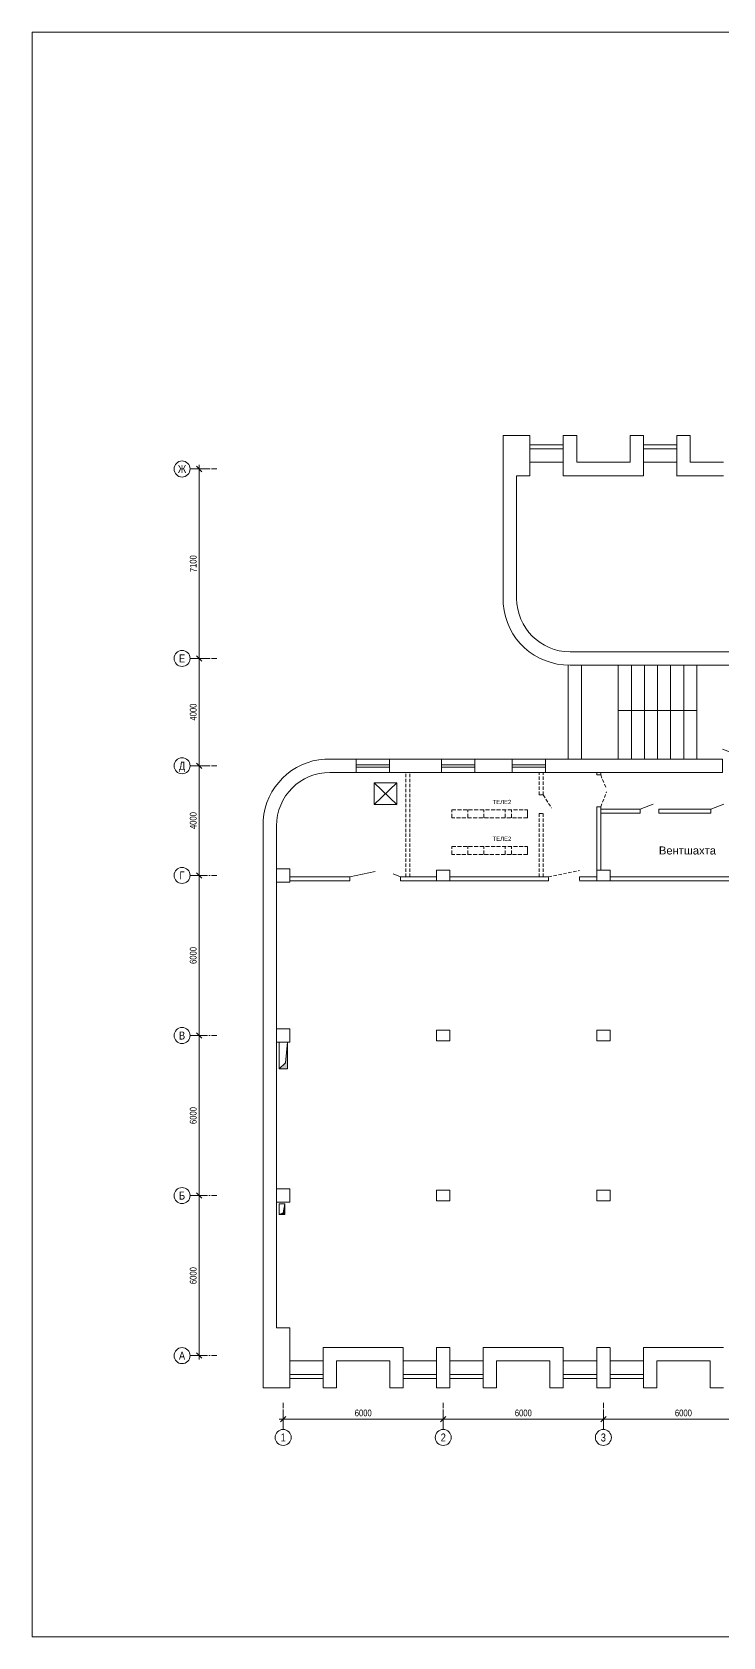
# Model space of a CAD drawing. Header units: millimetres. Extents: x 529148 to 753234, y -6155083 to -118574.
# Drawn here: x 578215 to 604105, y -178724 to -118574 of the extents above; entities that cross this region are included whole.
import ezdxf
from ezdxf.enums import TextEntityAlignment as Align

# ---------------------------------------------------------------- set-up
doc = ezdxf.new("R2010")
doc.units = ezdxf.units.MM
for name, pattern in [('GOST2.303 4', [7, 5, -2, 0]), ('осеваяX2', [4, 2.5, -0.5, 0.5, -0.5]), ('штриховая2', [0.375, 0.25, -0.125])]:
    doc.linetypes.add(name, pattern=pattern)
for name, color, linetype, lineweight in [('КНС_Кабель-канал 100х60', 42, 'Кабель-канал 100х60', 30), ('оборудование', 7, 'Continuous', 60), ('Размеры план', 5, 'Continuous', 5), ('Стены', 250, 'Continuous', 20)]:
    doc.layers.add(name, color=color, linetype=linetype, lineweight=lineweight)
doc.layers.add('Оси здания', color=6, linetype='Continuous')
doc.layers.add('Проемы', color=7, linetype='Continuous')
doc.styles.add('17_Standard 2.5', font='ARIALN.TTF', dxfattribs={"height": 250})
doc.styles.add('Arial Cyr', font='arial.ttf')
doc.styles.get("Standard").update_dxf_attribs({"font": 'ARIALN.TTF', "height": 3})
doc.linetypes.add('Кабель-канал 100х60', pattern='A,0.25,-0.1,[133,ltypeshp.shx,S=0.1,R=0,X=-0.1,Y=0],-0.1,1', length=1.45)
doc.dimstyles.get("Standard").update_dxf_attribs({"dimtxt": 2.5, "dimasz": 2, "dimexe": 1.5, "dimexo": 3, "dimgap": 1, "dimtad": 1, "dimtoh": 1, "dimdec": 0, "dimrnd": 1, "dimzin": 0, "dimdsep": 46, "dimtxsty": '17_Standard 2.5', "dimblk": 'OBLIQUE', "dimcen": 2, "dimdle": 1.5, "dimclrd": 5, "dimclre": 5, "dimclrt": 5, "dimadec": 0, "dimazin": 0, "dimtfac": 1, "dimtdec": 0, "dimtofl": 0, "dimtmove": 0, "dimatfit": 3, "dimldrblk": 'OBLIQUE', "dimfxl": 1, "dimtolj": 1, "dimtzin": 0, "dimlwd": 5, "dimlwe": 5, "dimarcsym": 0})

# ---------------------------------------------------------------- blocks, each defined once
blk = doc.blocks.new('обозначение оси')
at = {"layer": 'Оси здания', "linetype": 'осеваяX2', "lineweight": 5}
blk.add_line((-10, 0), (0, 0), dxfattribs=at)
at = {"layer": 'Оси здания', "lineweight": 5}
blk.add_circle((-13, 0), 3, dxfattribs=at)
at = {"layer": 'Оси здания', "linetype": 'ByBlock', "lineweight": 5}
blk.add_attdef('ОСЬ', text='', height=3, dxfattribs=at).set_placement((-13, 0), align=Align.MIDDLE_CENTER)
blk = doc.blocks.new('*U65')
at = {"layer": 'Оси здания', "linetype": 'осеваяX2', "lineweight": 5}
blk.add_line((0, -10), (0, 0), dxfattribs=at)
at = {"layer": 'Оси здания', "lineweight": 5}
blk.add_circle((0, -13), 3, dxfattribs=at)
at = {"layer": 'Оси здания', "linetype": 'ByBlock', "lineweight": 5}
blk.add_attdef('ОСЬ', text='', height=3, rotation=360, dxfattribs=at).set_placement((0, -13), align=Align.MIDDLE_CENTER)
blk = doc.blocks.new('_Oblique')
at = {"color": 0, "linetype": 'ByBlock', "lineweight": -2}
blk.add_line((-0.5, -0.5), (0.5, 0.5), dxfattribs=at)
blk = doc.blocks.new('*D415')
at = {"layer": 'Defpoints', "color": 0, "transparency": 16777216}
for p in [(599624.700159, -169966.313389), (605624.700159, -169983.192885), (605624.700159, -170558.000436)]:
    blk.add_point(p, dxfattribs=at)
at = {"layer": 'Стены', "color": 5, "linetype": 'Continuous', "lineweight": 5, "transparency": 16777216}
for p, q in [((599474.700159, -170558.000436), (605774.700159, -170558.000436)), ((599624.700159, -170266.313389), (599624.700159, -170708.000436)), ((605624.700159, -170283.192885), (605624.700159, -170708.000436))]:
    blk.add_line(p, q, dxfattribs=at)
at = {"layer": 'Стены', "color": 5, "lineweight": 5, "transparency": 16777216, "xscale": 200, "yscale": 200, "zscale": 200, "rotation": 180}
blk.add_blockref('_Oblique', (599624.700159, -170558.000436), dxfattribs=at)
at = {"layer": 'Стены', "color": 5, "lineweight": 5, "transparency": 16777216, "xscale": 200, "yscale": 200, "zscale": 200}
blk.add_blockref('_Oblique', (605624.700159, -170558.000436), dxfattribs=at)
at = {"layer": 'Стены', "color": 5, "linetype": 'Continuous', "lineweight": 20, "transparency": 16777216, "insert": (602624.700159, -170330.372808), "char_height": 250, "attachment_point": 5, "style": '17_Standard 2.5'}
blk.add_mtext('\\A1;6000', dxfattribs=at)
blk = doc.blocks.new('*D419')
at = {"layer": 'Defpoints', "color": 0, "transparency": 16777216}
for p in [(593624.700159, -169966.313389), (599624.700159, -169983.192885), (599624.700159, -170558.000436)]:
    blk.add_point(p, dxfattribs=at)
at = {"layer": 'Стены', "color": 5, "linetype": 'Continuous', "lineweight": 5, "transparency": 16777216}
for p, q in [((593474.700159, -170558.000436), (599774.700159, -170558.000436)), ((593624.700159, -170266.313389), (593624.700159, -170708.000436)), ((599624.700159, -170283.192885), (599624.700159, -170708.000436))]:
    blk.add_line(p, q, dxfattribs=at)
at = {"layer": 'Стены', "color": 5, "lineweight": 5, "transparency": 16777216, "xscale": 200, "yscale": 200, "zscale": 200, "rotation": 180}
blk.add_blockref('_Oblique', (593624.700159, -170558.000436), dxfattribs=at)
at = {"layer": 'Стены', "color": 5, "lineweight": 5, "transparency": 16777216, "xscale": 200, "yscale": 200, "zscale": 200}
blk.add_blockref('_Oblique', (599624.700159, -170558.000436), dxfattribs=at)
at = {"layer": 'Стены', "color": 5, "linetype": 'Continuous', "lineweight": 20, "transparency": 16777216, "insert": (596624.700159, -170330.372808), "char_height": 250, "attachment_point": 5, "style": '17_Standard 2.5'}
blk.add_mtext('\\A1;6000', dxfattribs=at)
blk = doc.blocks.new('*D420')
at = {"layer": 'Defpoints', "color": 0, "transparency": 16777216}
for p in [(587624.700159, -169966.313389), (593624.700159, -169983.192885), (593624.700159, -170558.000436)]:
    blk.add_point(p, dxfattribs=at)
at = {"layer": 'Стены', "color": 5, "linetype": 'Continuous', "lineweight": 5, "transparency": 16777216}
for p, q in [((587474.700159, -170558.000436), (593774.700159, -170558.000436)), ((587624.700159, -170266.313389), (587624.700159, -170708.000436)), ((593624.700159, -170283.192885), (593624.700159, -170708.000436))]:
    blk.add_line(p, q, dxfattribs=at)
at = {"layer": 'Стены', "color": 5, "lineweight": 5, "transparency": 16777216, "xscale": 200, "yscale": 200, "zscale": 200, "rotation": 180}
blk.add_blockref('_Oblique', (587624.700159, -170558.000436), dxfattribs=at)
at = {"layer": 'Стены', "color": 5, "lineweight": 5, "transparency": 16777216, "xscale": 200, "yscale": 200, "zscale": 200}
blk.add_blockref('_Oblique', (593624.700159, -170558.000436), dxfattribs=at)
at = {"layer": 'Стены', "color": 5, "linetype": 'Continuous', "lineweight": 20, "transparency": 16777216, "insert": (590624.700159, -170330.372808), "char_height": 250, "attachment_point": 5, "style": '17_Standard 2.5'}
blk.add_mtext('\\A1;6000', dxfattribs=at)
blk = doc.blocks.new('*D421')
at = {"layer": 'Defpoints', "color": 0, "transparency": 16777216}
for p in [(585073.214155, -162182.552882), (584481.527108, -168182.552882), (585056.334659, -168182.552882)]:
    blk.add_point(p, dxfattribs=at)
at = {"layer": 'Стены', "color": 5, "linetype": 'Continuous', "lineweight": 5, "transparency": 16777216}
for p, q in [((584773.214155, -162182.552882), (584331.527108, -162182.552882)), ((584481.527108, -162032.552882), (584481.527108, -168332.552882)), ((584756.334659, -168182.552882), (584331.527108, -168182.552882))]:
    blk.add_line(p, q, dxfattribs=at)
at = {"layer": 'Стены', "color": 5, "lineweight": 5, "transparency": 16777216, "xscale": 200, "yscale": 200, "zscale": 200}
for p, rotation in [((584481.527108, -162182.552882), 90), ((584481.527108, -168182.552882), 270)]:
    blk.add_blockref('_Oblique', p, dxfattribs=dict(at, rotation=rotation))
at = {"layer": 'Стены', "color": 5, "linetype": 'GOST2.303 4', "lineweight": 20, "transparency": 16777216, "insert": (584253.899481, -165182.552882), "char_height": 250, "attachment_point": 5, "rotation": 90, "style": '17_Standard 2.5'}
blk.add_mtext('\\A1;6000', dxfattribs=at)
blk = doc.blocks.new('*D422')
at = {"layer": 'Defpoints', "color": 0, "transparency": 16777216}
for p in [(585073.214155, -156182.552882), (584481.527108, -162182.552882), (585056.334659, -162182.552882)]:
    blk.add_point(p, dxfattribs=at)
at = {"layer": 'Стены', "color": 5, "linetype": 'Continuous', "lineweight": 5, "transparency": 16777216}
for p, q in [((584773.214155, -156182.552882), (584331.527108, -156182.552882)), ((584481.527108, -156032.552882), (584481.527108, -162332.552882)), ((584756.334659, -162182.552882), (584331.527108, -162182.552882))]:
    blk.add_line(p, q, dxfattribs=at)
at = {"layer": 'Стены', "color": 5, "lineweight": 5, "transparency": 16777216, "xscale": 200, "yscale": 200, "zscale": 200}
for p, rotation in [((584481.527108, -156182.552882), 90), ((584481.527108, -162182.552882), 270)]:
    blk.add_blockref('_Oblique', p, dxfattribs=dict(at, rotation=rotation))
at = {"layer": 'Стены', "color": 5, "linetype": 'GOST2.303 4', "lineweight": 20, "transparency": 16777216, "insert": (584253.899481, -159182.552882), "char_height": 250, "attachment_point": 5, "rotation": 90, "style": '17_Standard 2.5'}
blk.add_mtext('\\A1;6000', dxfattribs=at)
blk = doc.blocks.new('*D423')
at = {"layer": 'Defpoints', "color": 0, "transparency": 16777216}
for p in [(585073.214155, -150182.552882), (584481.527108, -156182.552882), (585056.334659, -156182.552882)]:
    blk.add_point(p, dxfattribs=at)
at = {"layer": 'Стены', "color": 5, "linetype": 'Continuous', "lineweight": 5, "transparency": 16777216}
for p, q in [((584773.214155, -150182.552882), (584331.527108, -150182.552882)), ((584481.527108, -150032.552882), (584481.527108, -156332.552882)), ((584756.334659, -156182.552882), (584331.527108, -156182.552882))]:
    blk.add_line(p, q, dxfattribs=at)
at = {"layer": 'Стены', "color": 5, "lineweight": 5, "transparency": 16777216, "xscale": 200, "yscale": 200, "zscale": 200}
for p, rotation in [((584481.527108, -150182.552882), 90), ((584481.527108, -156182.552882), 270)]:
    blk.add_blockref('_Oblique', p, dxfattribs=dict(at, rotation=rotation))
at = {"layer": 'Стены', "color": 5, "linetype": 'GOST2.303 4', "lineweight": 20, "transparency": 16777216, "insert": (584253.899481, -153182.552882), "char_height": 250, "attachment_point": 5, "rotation": 90, "style": '17_Standard 2.5'}
blk.add_mtext('\\A1;6000', dxfattribs=at)
blk = doc.blocks.new('*D424')
at = {"layer": 'Defpoints', "color": 0, "transparency": 16777216}
for p in [(585134.77759, -146072.552882), (584481.527108, -150182.552882), (585056.334659, -150182.552882)]:
    blk.add_point(p, dxfattribs=at)
at = {"layer": 'Стены', "color": 5, "linetype": 'Continuous', "lineweight": 5, "transparency": 16777216}
for p, q in [((584834.77759, -146072.552882), (584331.527108, -146072.552882)), ((584481.527108, -145922.552882), (584481.527108, -150332.552882)), ((584756.334659, -150182.552882), (584331.527108, -150182.552882))]:
    blk.add_line(p, q, dxfattribs=at)
at = {"layer": 'Стены', "color": 5, "lineweight": 5, "transparency": 16777216, "xscale": 200, "yscale": 200, "zscale": 200}
for p, rotation in [((584481.527108, -146072.552882), 90), ((584481.527108, -150182.552882), 270)]:
    blk.add_blockref('_Oblique', p, dxfattribs=dict(at, rotation=rotation))
at = {"layer": 'Стены', "color": 5, "linetype": 'GOST2.303 4', "lineweight": 20, "transparency": 16777216, "insert": (584253.899481, -148127.552882), "char_height": 250, "attachment_point": 5, "rotation": 90, "style": '17_Standard 2.5'}
blk.add_mtext('\\A1;4000', dxfattribs=at)
blk = doc.blocks.new('*D425')
at = {"layer": 'Defpoints', "color": 0, "transparency": 16777216}
for p in [(585134.77759, -142049.249835), (584481.527108, -146072.552882), (585056.334659, -146072.552882)]:
    blk.add_point(p, dxfattribs=at)
at = {"layer": 'Стены', "color": 5, "linetype": 'Continuous', "lineweight": 5, "transparency": 16777216}
for p, q in [((584481.527108, -141899.249835), (584481.527108, -146222.552882)), ((584834.77759, -142049.249835), (584331.527108, -142049.249835)), ((584756.334659, -146072.552882), (584331.527108, -146072.552882))]:
    blk.add_line(p, q, dxfattribs=at)
at = {"layer": 'Стены', "color": 5, "lineweight": 5, "transparency": 16777216, "xscale": 200, "yscale": 200, "zscale": 200}
for p, rotation in [((584481.527108, -142049.249835), 90), ((584481.527108, -146072.552882), 270)]:
    blk.add_blockref('_Oblique', p, dxfattribs=dict(at, rotation=rotation))
at = {"layer": 'Стены', "color": 5, "linetype": 'GOST2.303 4', "lineweight": 20, "transparency": 16777216, "insert": (584253.899481, -144060.901358), "char_height": 250, "attachment_point": 5, "rotation": 90, "style": '17_Standard 2.5'}
blk.add_mtext('\\A1;4000', dxfattribs=at)
blk = doc.blocks.new('*D426')
at = {"layer": 'Defpoints', "color": 0, "transparency": 16777216}
for p in [(585134.77759, -134949.249835), (584481.527108, -142049.249835), (585056.334659, -142049.249835)]:
    blk.add_point(p, dxfattribs=at)
at = {"layer": 'Стены', "color": 5, "linetype": 'Continuous', "lineweight": 5, "transparency": 16777216}
for p, q in [((584834.77759, -134949.249835), (584331.527108, -134949.249835)), ((584481.527108, -134799.249835), (584481.527108, -142199.249835)), ((584756.334659, -142049.249835), (584331.527108, -142049.249835))]:
    blk.add_line(p, q, dxfattribs=at)
at = {"layer": 'Стены', "color": 5, "lineweight": 5, "transparency": 16777216, "xscale": 200, "yscale": 200, "zscale": 200}
for p, rotation in [((584481.527108, -134949.249835), 90), ((584481.527108, -142049.249835), 270)]:
    blk.add_blockref('_Oblique', p, dxfattribs=dict(at, rotation=rotation))
at = {"layer": 'Стены', "color": 5, "linetype": 'GOST2.303 4', "lineweight": 20, "transparency": 16777216, "insert": (584253.899481, -138499.249835), "char_height": 250, "attachment_point": 5, "rotation": 90, "style": '17_Standard 2.5'}
blk.add_mtext('\\A1;7100', dxfattribs=at)

msp = doc.modelspace()

# ---------------------------------------------------------------- hatches: boundary and pattern name
at = {"layer": 'оборудование', "linetype": 'Continuous', "lineweight": 20}
h = msp.add_hatch(color=0, dxfattribs=at)
h.dxf.hatch_style = 1
h.paths.add_polyline_path([(587788.6, -156432.6), (587788.6, -157432.8), (587473.7, -157432.8), (587708.3, -157208)])
h = msp.add_hatch(color=0, dxfattribs=at)
h.dxf.hatch_style = 1
h.paths.add_polyline_path([(587473.7, -162893), (587628.9, -162827), (587680.9, -162492.8), (587680.9, -162893)])

# ---------------------------------------------------------------- linework, layer by layer
at = {"lineweight": 5}
for p, q in [((589124.7, -169382.6), (589124.7, -167882.6)), ((589124.7, -167882.6), (592124.7, -167882.6)), ((591624.7, -168382.6), (589624.7, -168382.6)), ((589624.7, -168382.6), (589624.7, -169382.6)), ((590274.7, -167882.6), (590774.7, -167882.6)), ((591624.7, -169382.6), (591624.7, -168382.6)), ((592124.7, -167882.6), (592124.7, -169382.6)), ((593374.7, -169382.6), (593374.7, -167882.6)), ((593374.7, -167882.6), (593874.7, -167882.6)), ((593874.7, -167882.6), (593874.7, -169382.6)), ((595124.7, -169382.6), (595124.7, -167882.6)), ((595124.7, -167882.6), (598124.7, -167882.6)), ((597624.7, -168382.6), (595624.7, -168382.6)), ((595624.7, -168382.6), (595624.7, -169382.6)), ((597624.7, -169382.6), (597624.7, -168382.6)), ((598124.7, -167882.6), (598124.7, -169382.6)), ((599361.7, -167882.6), (599861.7, -167882.6)), ((599374.7, -169382.6), (599374.7, -167882.6)), ((599874.7, -167882.6), (599874.7, -169382.6)), ((601124.7, -169382.6), (601124.7, -167882.6)), ((601124.7, -167882.6), (604124.7, -167882.6)), ((603624.7, -168382.6), (601624.7, -168382.6)), ((601624.7, -168382.6), (601624.7, -169382.6)), ((603624.7, -169382.6), (603624.7, -168382.6)), ((589624.7, -169382.6), (589124.7, -169382.6)), ((592124.7, -169382.6), (591624.7, -169382.6)), ((593874.7, -169382.6), (593374.7, -169382.6)), ((595624.7, -169382.6), (595124.7, -169382.6)), ((598124.7, -169382.6), (597624.7, -169382.6)), ((599874.7, -169382.6), (599374.7, -169382.6)), ((601624.7, -169382.6), (601124.7, -169382.6)), ((604124.7, -169382.6), (603624.7, -169382.6))]:
    msp.add_line(p, q, dxfattribs=at)
msp.add_arc((589347.2, -148297), 2479.3, 93.60243, 175.733845, dxfattribs=at)
at = {"layer": 'КНС_Кабель-канал 100х60', "color": 0, "linetype": 'GOST2.303 4', "lineweight": 20}
msp.add_line((602524.7, -150382.6), (601524.7, -150382.6), dxfattribs=at)
at = {"layer": 'оборудование', "linetype": 'Continuous', "lineweight": 20}
for p, q in [((597374.7, -150232.6), (597374.7, -150232.6)), ((597374.7, -150232.6), (597574.7, -150232.6)), ((599374.7, -150232.6), (598734.7, -150232.6)), ((599374.7, -150232.6), (598734.7, -150232.6)), ((592024.7, -150382.6), (597574.2, -150382.6)), ((598734.7, -150382.6), (599374.7, -150382.6))]:
    msp.add_line(p, q, dxfattribs=at)
at = {"layer": 'оборудование', "color": 0, "linetype": 'Continuous', "lineweight": 20}
for p, q in [((593874.7, -155982.6), (593374.7, -155982.6)), ((593374.7, -156382.6), (593374.7, -155982.6)), ((593874.7, -156382.6), (593374.7, -156382.6)), ((593874.7, -156382.6), (593874.7, -155982.6)), ((587708.3, -157208), (587788.6, -156432.6)), ((587473.7, -157432.8), (587708.3, -157208)), ((587473.7, -162893), (587628.9, -162827)), ((587628.9, -162827), (587680.9, -162492.8))]:
    msp.add_line(p, q, dxfattribs=at)
for points in [[(578214.7, -118573.5), (753234.4, -118573.5), (753234.4, -178723.9), (578214.7, -178723.9)], [(587473.7, -156432.6), (587788.6, -156432.6), (587788.6, -157432.8), (587473.7, -157432.8)], [(587473.7, -162492.8), (587680.9, -162492.8), (587680.9, -162893), (587473.7, -162893)]]:
    msp.add_lwpolyline(points, close=True, dxfattribs=at)
at = {"layer": 'Проемы', "color": 0, "linetype": 'Continuous', "lineweight": 20, "ltscale": 100}
for p, q in [((591615.1, -146034.6), (590365.1, -146034.6)), ((591615.1, -146121.5), (590365.1, -146121.5)), ((594812.6, -146034.6), (593562.6, -146034.6)), ((594812.6, -146121.5), (593562.6, -146121.5)), ((597454.6, -146034.6), (596204.6, -146034.6)), ((597454.6, -146121.5), (596204.6, -146121.5))]:
    msp.add_line(p, q, dxfattribs=at)
at = {"layer": 'Проемы', "linetype": 'Continuous', "lineweight": 20}
for points in [[(590365.1, -145822.6), (591615.1, -145822.6), (591615.1, -146322.6), (590365.1, -146322.6)], [(593562.6, -145822.6), (594812.6, -145822.6), (594812.6, -146322.6), (593562.6, -146322.6)], [(596204.6, -145822.6), (597454.6, -145822.6), (597454.6, -146322.6), (596204.6, -146322.6)]]:
    msp.add_lwpolyline(points, close=True, dxfattribs=at)
at = {"layer": 'Размеры план', "color": 1, "linetype": 'GOST2.303 4', "lineweight": 20, "ltscale": 30}
for p, q in [((593945.5, -148019.7), (593945.5, -147719.7)), ((594545.5, -148019.7), (594545.5, -147719.7)), ((595145.5, -148019.7), (595145.5, -147719.7)), ((595945.5, -148019.7), (595945.5, -147719.7)), ((596185.5, -148019.7), (596185.5, -147719.7)), ((596785.5, -148019.7), (596785.5, -147719.7)), ((593945.5, -149400.7), (593945.5, -149100.7)), ((594545.5, -149400.7), (594545.5, -149100.7)), ((595145.5, -149400.7), (595145.5, -149100.7)), ((595945.5, -149400.7), (595945.5, -149100.7)), ((596185.5, -149400.7), (596185.5, -149100.7)), ((596785.5, -149400.7), (596785.5, -149100.7))]:
    msp.add_line(p, q, dxfattribs=at)
for points in [[(593945.5, -147719.7), (596785.5, -147719.7), (596785.5, -148019.7), (593945.5, -148019.7)], [(593945.5, -149100.7), (596785.5, -149100.7), (596785.5, -149400.7), (593945.5, -149400.7)]]:
    msp.add_lwpolyline(points, close=True, dxfattribs=at)
at = {"layer": 'Стены', "color": 0, "linetype": 'Continuous', "lineweight": 20, "ltscale": 100}
for p, q in [((595874.7, -133699.2), (595874.7, -140009.2)), ((596874.7, -133699.2), (595874.7, -133699.2)), ((596874.7, -135199.2), (596874.7, -133699.2)), ((598124.7, -134049.2), (596874.7, -134049.2)), ((598124.7, -133699.2), (598124.7, -135199.2)), ((598624.7, -133699.2), (598124.7, -133699.2)), ((598624.7, -134699.2), (598624.7, -133699.2)), ((600624.7, -133699.2), (600624.7, -134699.2)), ((601124.7, -133699.2), (600624.7, -133699.2)), ((601124.7, -135199.2), (601124.7, -133699.2)), ((602374.7, -134049.2), (601124.7, -134049.2)), ((602374.7, -133699.2), (602374.7, -135199.2)), ((602874.7, -133699.2), (602374.7, -133699.2)), ((602874.7, -134699.2), (602874.7, -133699.2)), ((598124.7, -134199.2), (596874.7, -134199.2)), ((598124.7, -134699.2), (596874.7, -134699.2)), ((600624.7, -134699.2), (598624.7, -134699.2)), ((599674.7, -134699.2), (598624.7, -134699.2)), ((602374.7, -134199.2), (601124.7, -134199.2)), ((602374.7, -134699.2), (601124.7, -134699.2)), ((604124.7, -134699.2), (602874.7, -134699.2)), ((596874.7, -135199.2), (596374.7, -135199.2)), ((596374.7, -135199.2), (596374.7, -139799.2)), ((598124.7, -135199.2), (601124.7, -135199.2)), ((602361.7, -135199.2), (604124.7, -135199.2)), ((605374.7, -141799.2), (598374.7, -141799.2)), ((598303.3, -142299.2), (598303.3, -145822.6)), ((605374.7, -142299.2), (598374.7, -142299.2)), ((598803.3, -142299.2), (598803.3, -145822.6)), ((600183.3, -142299.2), (600183.3, -145822.6)), ((600674.2, -142299.2), (600674.2, -145822.6)), ((601165, -142299.2), (601165, -145822.6)), ((601655.9, -142299.2), (601655.9, -145822.6)), ((602146.8, -142299.2), (602146.8, -145822.6)), ((602637.6, -142299.2), (602637.6, -145822.6)), ((603128.5, -142299.2), (603128.5, -145822.6)), ((600183.3, -144002.6), (603128.5, -144002.6)), ((605085.7, -145822.6), (604085.7, -145456)), ((589191.4, -145822.6), (604085.7, -145822.6)), ((604085.7, -145822.6), (604085.7, -146322.6)), ((589374.7, -146322.6), (592594.7, -146322.6)), ((591030, -147520.5), (591030, -146710)), ((591030, -146710), (591880, -146710)), ((591030, -146710), (591880, -147520.5)), ((591880, -146710), (591030, -147520.5)), ((591030, -146710), (591880, -146710)), ((591030, -146710), (591880, -146710)), ((591880, -147520.5), (591880, -146710)), ((592594.7, -146322.6), (604085.7, -146322.6)), ((599374.7, -146416), (599374.7, -146322.6)), ((599524.7, -146416), (599524.7, -146322.6)), ((591030, -147520.5), (591723.9, -147520.5)), ((591723.9, -147520.5), (591880, -147520.5)), ((599374.7, -150232.6), (599374.7, -147616)), ((599524.7, -149982.6), (599524.7, -147616)), ((599524.7, -147702.6), (601007.6, -147702.6)), ((599524.7, -147852.6), (601007.6, -147852.6)), ((601007.6, -147702.6), (601493.9, -147506.7)), ((601007.6, -147852.6), (601007.6, -147702.6)), ((601707.6, -147852.6), (601707.6, -147702.6)), ((601707.6, -147702.6), (603648.3, -147702.6)), ((601707.6, -147852.6), (603648.3, -147852.6)), ((603648.3, -147702.6), (604134.6, -147506.7)), ((603648.3, -147852.6), (603648.3, -147702.6)), ((586874.7, -169382.6), (586874.7, -148112.6)), ((587374.7, -149932.6), (587374.7, -148322.6)), ((587374.7, -167139.6), (587374.7, -149362.6)), ((587874.7, -149932.6), (587374.7, -149932.6)), ((587874.7, -150432.6), (587874.7, -149932.6)), ((590124.7, -150232.6), (587874.7, -150232.6)), ((590124.7, -150232.6), (591071.1, -150041.1)), ((590124.7, -150382.6), (590124.7, -150232.6)), ((592024.7, -150232.6), (591743.6, -150122)), ((593374.7, -150232.6), (592024.7, -150232.6)), ((592024.7, -150382.6), (592024.7, -150232.6)), ((593874.7, -149982.6), (593374.7, -149982.6)), ((593374.7, -150382.6), (593374.7, -149982.6)), ((593874.7, -150382.6), (593874.7, -149982.6)), ((597374.7, -150232.6), (593874.7, -150232.6)), ((599374.7, -150232.6), (598734.7, -150232.6)), ((599874.7, -149982.6), (599374.7, -149982.6)), ((599374.7, -150382.6), (599374.7, -149982.6)), ((599874.7, -150382.6), (599874.7, -149982.6)), ((605374.7, -150232.6), (599874.7, -150232.6)), ((587874.7, -150432.6), (587374.7, -150432.6)), ((590124.7, -150382.6), (587874.7, -150382.6)), ((593874.7, -150382.6), (593374.7, -150382.6)), ((607274.7, -150382.6), (598734.7, -150382.6)), ((599874.7, -150382.6), (599374.7, -150382.6)), ((587874.7, -155932.6), (587374.7, -155932.6)), ((587874.7, -156432.6), (587874.7, -155932.6)), ((599874.7, -155982.6), (599374.7, -155982.6)), ((599374.7, -156382.6), (599374.7, -155982.6)), ((599874.7, -156382.6), (599374.7, -156382.6)), ((599874.7, -156382.6), (599874.7, -155982.6)), ((587874.7, -156432.6), (587374.7, -156432.6)), ((587874.7, -161932.6), (587374.7, -161932.6)), ((587874.7, -162432.6), (587874.7, -161932.6)), ((593374.7, -162382.6), (593374.7, -161982.6)), ((593874.7, -161982.6), (593374.7, -161982.6)), ((593374.7, -162382.6), (593374.7, -161982.6)), ((593874.7, -162382.6), (593374.7, -162382.6)), ((593874.7, -162382.6), (593874.7, -161982.6)), ((599874.7, -161982.6), (599374.7, -161982.6)), ((599374.7, -162382.6), (599374.7, -161982.6)), ((599874.7, -162382.6), (599374.7, -162382.6)), ((599874.7, -162382.6), (599874.7, -161982.6)), ((587874.7, -162432.6), (587374.7, -162432.6)), ((587874.7, -167139.6), (587374.7, -167139.6)), ((587874.7, -169382.6), (587874.7, -167139.6)), ((589124.7, -168382.6), (587874.7, -168382.6)), ((589124.7, -167882.6), (589124.7, -168882.6)), ((593374.7, -168382.6), (592124.7, -168382.6)), ((595124.7, -168382.6), (593874.7, -168382.6)), ((596674.7, -168382.6), (595624.7, -168382.6)), ((599374.7, -168382.6), (598124.7, -168382.6)), ((601124.7, -168382.6), (599874.7, -168382.6)), ((602674.7, -168382.6), (601624.7, -168382.6)), ((589124.7, -168882.6), (587874.7, -168882.6)), ((593374.7, -168882.6), (592124.7, -168882.6)), ((595124.7, -168882.6), (593874.7, -168882.6)), ((599374.7, -168882.6), (598124.7, -168882.6)), ((601124.7, -168882.6), (599874.7, -168882.6)), ((587874.7, -169382.6), (586874.7, -169382.6)), ((589124.7, -169032.6), (587874.7, -169032.6)), ((593374.7, -169032.6), (592124.7, -169032.6)), ((595124.7, -169032.6), (593874.7, -169032.6)), ((599374.7, -169032.6), (598124.7, -169032.6)), ((601124.7, -169032.6), (599874.7, -169032.6))]:
    msp.add_line(p, q, dxfattribs=at)
at = {"layer": 'Стены', "color": 0, "linetype": 'штриховая2', "lineweight": 20, "ltscale": 500}
for p, q in [((592224.7, -148559.8), (592224.7, -146322.6)), ((592374.7, -148559.8), (592374.7, -146322.6)), ((597224.7, -147166), (597224.7, -146322.6)), ((597374.7, -147166), (597374.7, -146322.6)), ((599374.7, -146416), (599524.7, -146416)), ((599524.7, -146416), (599720.5, -146902.4)), ((597224.7, -147166), (597374.7, -147166)), ((597374.7, -147166), (597675.8, -147649.4)), ((599524.7, -147616), (599745.8, -147053.8)), ((597224.7, -150232.6), (597224.7, -147866)), ((597224.7, -147866), (597374.7, -147866)), ((597374.7, -150232.6), (597374.7, -147866)), ((599374.7, -147616), (599524.7, -147616)), ((592224.7, -150232.6), (592224.7, -148559.8)), ((592374.7, -150232.6), (592374.7, -148559.8)), ((597374.7, -150232.6), (597374.7, -149122.5)), ((597574.2, -150382.6), (597574.7, -150232.6)), ((597574.7, -150232.6), (598734.7, -150000)), ((598734.7, -150232.6), (598734.7, -150382.6))]:
    msp.add_line(p, q, dxfattribs=at)
at = {"layer": 'Стены', "color": 0, "linetype": 'Continuous', "lineweight": 20, "ltscale": 100}
for centre, radius, start, end in [((598339, -139828.6), 2470.9, 184.193115, 270.827517), ((598374.7, -139799.2), 2000, 180, 270), ((589374.7, -148322.6), 2000, 90, 180)]:
    msp.add_arc(centre, radius, start, end, dxfattribs=at)

# ---------------------------------------------------------------- block references
at = {"layer": 'Размеры план', "linetype": 'ByBlock', "lineweight": 5, "xscale": 100, "yscale": 100, "zscale": 100}
for name, p, values in [('обозначение оси', (585134.8, -134949.2), {'ОСЬ': 'Ж'}), ('обозначение оси', (585134.8, -142049.2), {'ОСЬ': 'Е'}), ('обозначение оси', (585134.8, -146072.6), {'ОСЬ': 'Д'}), ('обозначение оси', (585134.8, -150182.6), {'ОСЬ': 'Г'}), ('обозначение оси', (585134.8, -156182.6), {'ОСЬ': 'В'}), ('обозначение оси', (585134.8, -162182.6), {'ОСЬ': 'Б'}), ('обозначение оси', (585134.8, -168182.6), {'ОСЬ': 'А'}), ('*U65', (587624.7, -169949.4), {'ОСЬ': '1'}), ('*U65', (593624.7, -169949.4), {'ОСЬ': '2'}), ('*U65', (599624.7, -169949.4), {'ОСЬ': '3'})]:
    msp.add_blockref(name, p, dxfattribs=at).add_auto_attribs(values)

# ---------------------------------------------------------------- texts
at = {"layer": 'Стены', "color": 1, "linetype": 'Continuous', "lineweight": 20, "char_height": 160, "width": 1235.359, "attachment_point": 5, "style": 'Arial Cyr'}
for insert in [(595822.6, -147430.8), (595822.6, -148811.7)]:
    msp.add_mtext('ТЕЛЕ2', dxfattribs=dict(at, insert=insert))
at = {"layer": 'Стены', "color": 0, "linetype": 'Continuous', "lineweight": 20, "insert": (602776.1, -149250), "char_height": 300, "width": 4905.238, "attachment_point": 5, "style": 'Arial Cyr'}
msp.add_mtext('Вентшахта', dxfattribs=at)

# ---------------------------------------------------------------- dimensions: what is measured, and where the dimension line sits
at = {"layer": 'Стены', "color": 0, "linetype": 'Continuous', "lineweight": 20}
for base, p1, p2, picture, middle in [((584481.5, -142049.2), (585134.8, -134949.2), (585056.3, -142049.2), '*D426', (584253.9, -138499.2)), ((584481.5, -156182.6), (585073.2, -150182.6), (585056.3, -156182.6), '*D423', (584253.9, -153182.6)), ((584481.5, -162182.6), (585073.2, -156182.6), (585056.3, -162182.6), '*D422', (584253.9, -159182.6)), ((584481.5, -168182.6), (585073.2, -162182.6), (585056.3, -168182.6), '*D421', (584253.9, -165182.6))]:
    dim = msp.add_linear_dim(base=base, p1=p1, p2=p2, angle=270, dimstyle='Standard', override={"dimscale": 100}, dxfattribs=at)
    dim.commit()
    dim.dimension.update_dxf_attribs({"geometry": picture, "text_midpoint": middle})
for base, p1, p2, picture, middle in [((584481.5, -146072.6), (585134.8, -142049.2), (585056.3, -146072.6), '*D425', (584253.9, -144060.9)), ((584481.5, -150182.6), (585134.8, -146072.6), (585056.3, -150182.6), '*D424', (584253.9, -148127.6))]:
    dim = msp.add_linear_dim(base=base, p1=p1, p2=p2, angle=270, text='4000', dimstyle='Standard', override={"dimscale": 100}, dxfattribs=at)
    dim.commit()
    dim.dimension.update_dxf_attribs({"geometry": picture, "text_midpoint": middle})
for base, p1, p2, picture, middle in [((593624.7, -170558), (587624.7, -169966.3), (593624.7, -169983.2), '*D420', (590624.7, -170330.4)), ((599624.7, -170558), (593624.7, -169966.3), (599624.7, -169983.2), '*D419', (596624.7, -170330.4)), ((605624.7, -170558), (599624.7, -169966.3), (605624.7, -169983.2), '*D415', (602624.7, -170330.4))]:
    dim = msp.add_linear_dim(base=base, p1=p1, p2=p2, dimstyle='Standard', override={"dimscale": 100}, dxfattribs=at)
    dim.commit()
    dim.dimension.update_dxf_attribs({"geometry": picture, "text_midpoint": middle})

doc.saveas('drawing.dxf')
